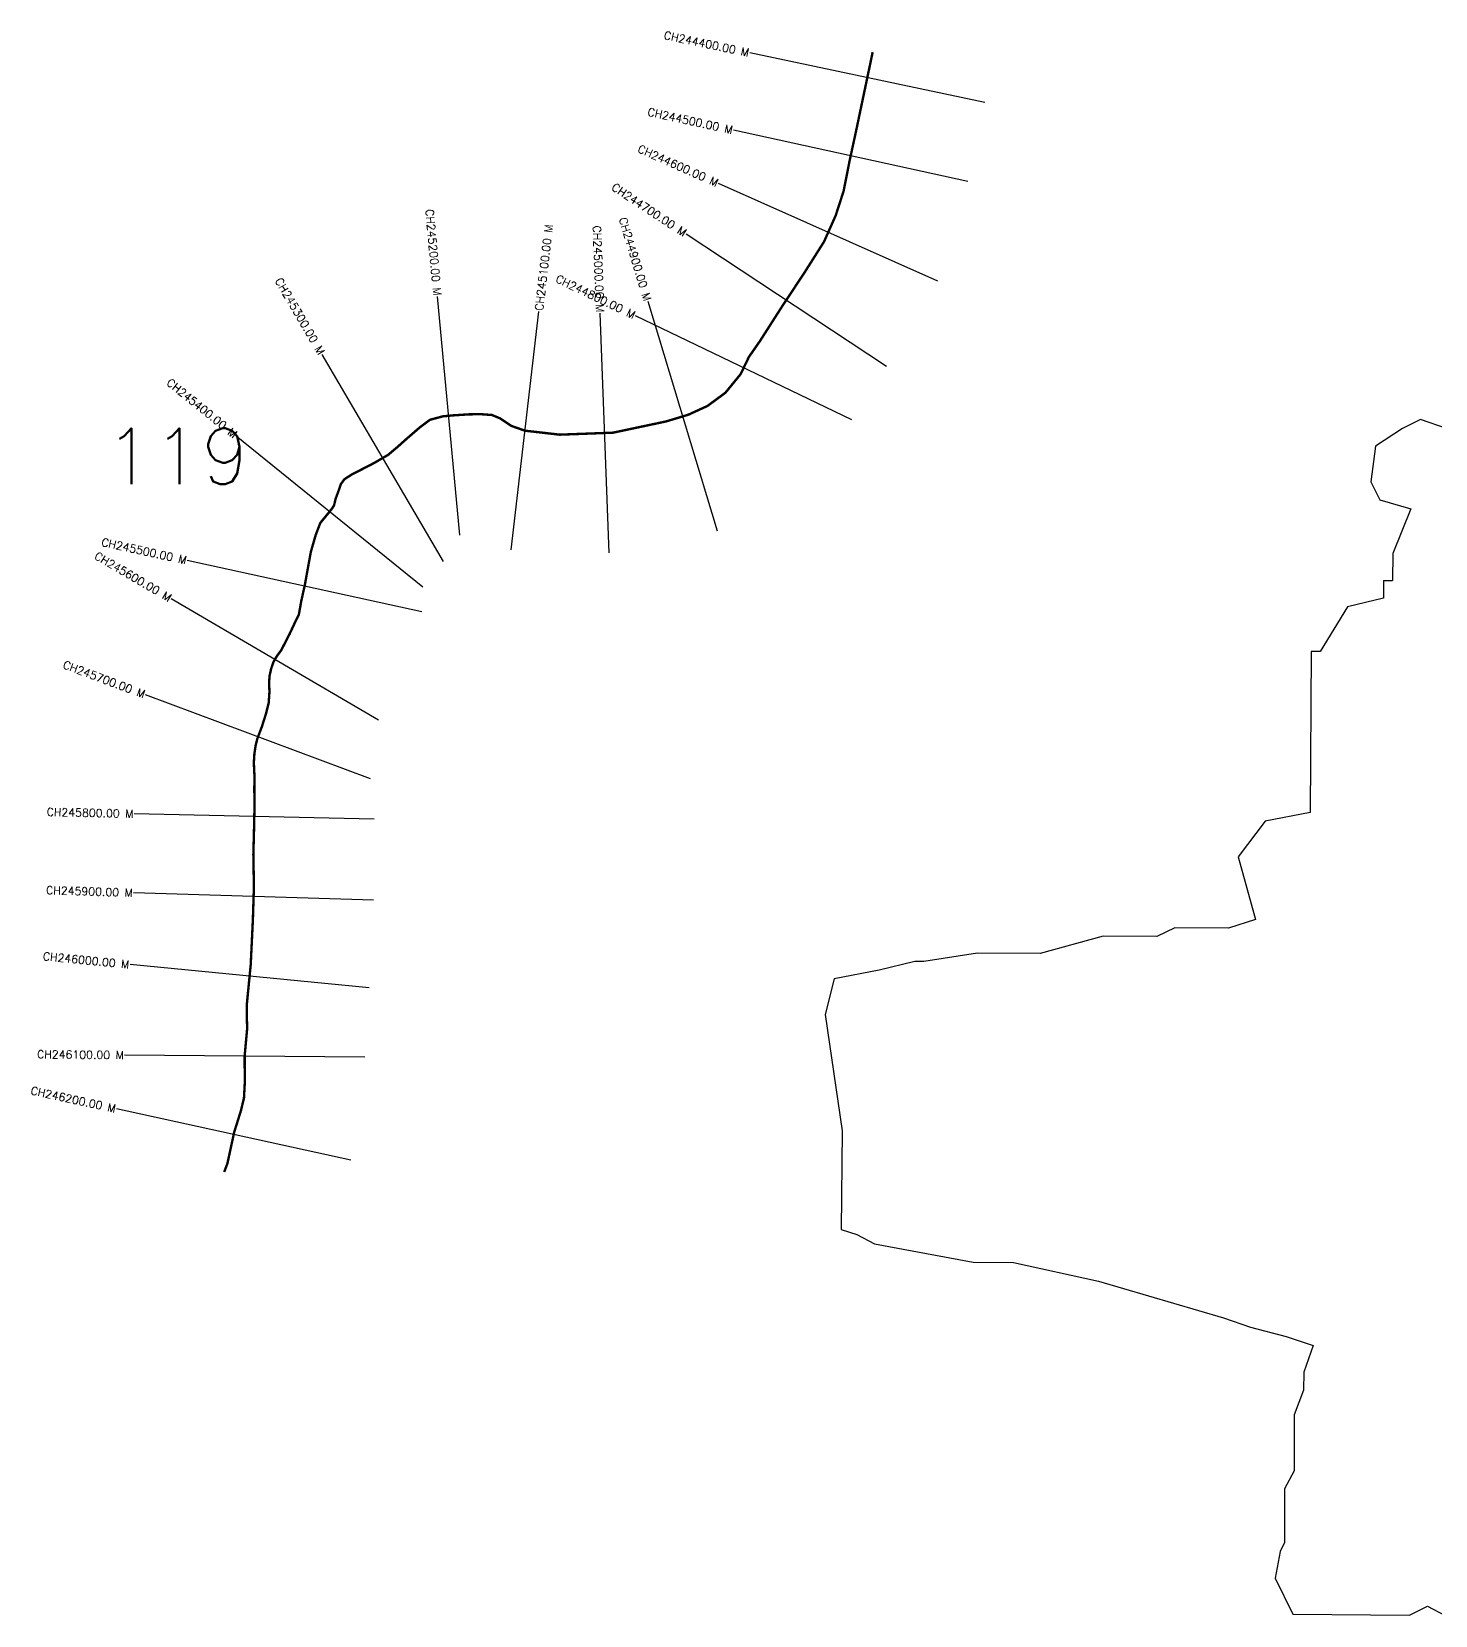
# Model space of a CAD drawing. Header units: metres. Extents: x 278472 to 282426, y 2044685 to 2047644.
# Drawn here: x 278472 to 280226, y 2045664 to 2047644 of the extents above; entities that cross this region are included whole.
import ezdxf
from ezdxf.enums import TextEntityAlignment as Align

# ---------------------------------------------------------------- set-up
doc = ezdxf.new("R2010")
doc.units = ezdxf.units.M
for name, color, linetype in [('CS', 134, 'Continuous'), ('CSMark', 6, 'Continuous'), ('NATURALLY PROTECTED', 3, 'Continuous'), ('village', 3, 'Continuous')]:
    doc.layers.add(name, color=color, linetype=linetype)
doc.styles.get("Standard").update_dxf_attribs({"font": 'simplex.shx'})

msp = doc.modelspace()

# ---------------------------------------------------------------- linework, layer by layer
at = {"color": 6, "flags": 128}
msp.add_lwpolyline([(280160.8, 2046957.6), (280172, 2046957.6)], dxfattribs=at)
at = {"layer": 'CS'}
for p, q in [((279662.6, 2047555.2), (279369, 2047616.9)), ((279641.5, 2047456.2), (279348.5, 2047520.3)), ((279604.1, 2047331.7), (279329.9, 2047453.6)), ((279539.6, 2047225.1), (279289.3, 2047390.5)), ((279006.8, 2047014), (278978.9, 2047312.7)), ((279070.7, 2046995.8), (279105.4, 2047293.8)), ((279193.4, 2046992), (279182, 2047291.8)), ((279328.8, 2047019.1), (279241.8, 2047306.2)), ((279496.5, 2047158.2), (279226.1, 2047288.2)), ((278986.1, 2046981.2), (278834.8, 2047240.2)), ((278960.4, 2046949.1), (278727.4, 2047138.1)), ((278959.2, 2046918.2), (278666.1, 2046982.5)), ((278905, 2046783), (278646.1, 2046934.4)), ((278895, 2046709.5), (278614.1, 2046814.6)), ((278899.8, 2046659.4), (278599.9, 2046665.9)), ((278898.9, 2046558.1), (278599.1, 2046567.2)), ((278893.3, 2046448.2), (278594.7, 2046477.4)), ((278887.9, 2046361.9), (278587.9, 2046364.4)), ((278870.7, 2046232.9), (278577.6, 2046297))]:
    msp.add_line(p, q, dxfattribs=at)
at = {"layer": 'NATURALLY PROTECTED', "const_width": 3, "flags": 128}
msp.add_lwpolyline([(279522.5, 2047617.9), (279502, 2047520.4), (279493.6, 2047481.7), (279486.2, 2047444.2), (279476.3, 2047413.7), (279461.8, 2047381.1), (279437.9, 2047343.3), (279408.5, 2047298.8), (279381.6, 2047256.7), (279367.9, 2047237), (279357.5, 2047215.4), (279338.5, 2047192.2), (279316.1, 2047175.7), (279292.1, 2047164.7), (279264.2, 2047156.3), (279198.2, 2047142.3), (279131.5, 2047139.8), (279088, 2047144.8), (279071.2, 2047150.7), (279056.9, 2047160.2), (279046.8, 2047164.4), (279032.8, 2047165.4), (279018, 2047165.2), (278997.9, 2047163.9), (278985.4, 2047162.7), (278969.4, 2047158.4), (278956.8, 2047149), (278939.7, 2047134.2), (278928.4, 2047124.1), (278917.1, 2047114.6), (278899.8, 2047104.5), (278871.3, 2047089.8), (278862.4, 2047084), (278858.1, 2047078.1), (278855.2, 2047069.7), (278851.5, 2047059.7), (278849.6, 2047051.7), (278847.3, 2047047.8), (278839.3, 2047037.9), (278832.4, 2047029.6), (278826.6, 2047014.4), (278820.5, 2046993.2), (278813.2, 2046952.9), (278808.5, 2046931.5), (278805.6, 2046915.1), (278800.6, 2046904.9), (278794.2, 2046891.1), (278783.6, 2046870.5), (278778.1, 2046863), (278773.8, 2046855.7), (278771, 2046847.5), (278768.9, 2046838.2), (278768.4, 2046829.6), (278768.8, 2046818.4), (278767.9, 2046804.6), (278764.3, 2046790.4), (278759.3, 2046774.7), (278753.6, 2046759.6), (278751.4, 2046750.6), (278750, 2046741), (278749.3, 2046729.8), (278750.1, 2046712.6), (278749.9, 2046695.7), (278750.2, 2046677.8), (278749.6, 2046648.8), (278748.7, 2046614.9), (278749.4, 2046574.6), (278748.1, 2046533.3), (278745.4, 2046477.2), (278740.7, 2046429.3), (278740.4, 2046416), (278741, 2046397.8), (278738.4, 2046369.6), (278737.9, 2046364.2), (278737.8, 2046351.7), (278738.2, 2046333.5), (278737, 2046310.8), (278733.1, 2046294.6), (278724.8, 2046268.1), (278716.3, 2046228.9), (278712.3, 2046218.2)], dxfattribs=at)
at = {"layer": 'village', "color": 6}
for points in [[(280240.6, 2047147.2), (280207.1, 2047158.6), (280184.7, 2047147.6), (280150.9, 2047125.5), (280145, 2047080.8), (280156, 2047058.4), (280195.1, 2047046.9), (280172.3, 2046991.1), (280172, 2046957.6)], [(280160.8, 2046957.6), (280160.6, 2046935.3), (280115.8, 2046924.4), (280081.8, 2046868.8), (280070.6, 2046868.9), (280069, 2046667.6), (280013, 2046656.8), (279979.1, 2046612.3), (280000.8, 2046533.9), (279967.2, 2046523), (279900.1, 2046523.5), (279877.6, 2046512.5), (279810.5, 2046513), (279732, 2046491.3), (279653.7, 2046491.9), (279586.5, 2046481.3), (279575.3, 2046481.3), (279530.5, 2046470.5), (279474.5, 2046459.8), (279463, 2046415.1), (279484.2, 2046269.5), (279483.2, 2046146.5), (279502.6, 2046140), (279524.9, 2046128.6), (279647.9, 2046105.3), (279698.3, 2046104.9), (279804.5, 2046081.7), (279960.9, 2046035.7), (279994.4, 2046024.3), (280039.1, 2046012.7), (280072.7, 2046001.3), (280061.2, 2045967.8), (280061, 2045945.4), (280049.1, 2045914.6), (280049.1, 2045844.7), (280037.2, 2045822.3), (280037.2, 2045755.2), (280031.5, 2045744), (280025.6, 2045710.5), (280047.7, 2045665.5), (280193.3, 2045664.4), (280215.7, 2045675.4), (280238, 2045664)]]:
    msp.add_lwpolyline(points, dxfattribs=at)

# ---------------------------------------------------------------- texts
at = {"insert": (278563.4, 2047147.8), "char_height": 70, "attachment_point": 1}
msp.add_mtext_dynamic_manual_height_columns('119', width=95.172, gutter_width=1, heights=[0], dxfattribs=at)
at = {"layer": 'CSMark'}
for s, rotation, p in [('CH244400.00 M', 348.1309, (279368.1, 2047617.1)), ('CH244500.00 M', 347.6736, (279347.5, 2047520.5)), ('CH244600.00 M', 336.0342, (279329, 2047454)), ('CH244700.00 M', 326.5394, (279288.5, 2047391)), ('CH245200.00 M', 275.33, (278978.8, 2047313.7)), ('CH245000.00 M', 272.1738, (279182, 2047292.8)), ('CH244900.00 M', 286.8511, (279241.5, 2047307.2)), ('CH245300.00 M', 300.2872, (278834.3, 2047241.1)), ('CH244800.00 M', 334.3134, (279225.2, 2047288.7)), ('CH245400.00 M', 320.9607, (278726.6, 2047138.7)), ('CH245500.00 M', 347.6319, (278665.2, 2046982.7)), ('CH245600.00 M', 329.6836, (278645.2, 2046934.9)), ('CH245700.00 M', 339.4806, (278613.1, 2046815)), ('CH245800.00 M', 358.755, (278598.9, 2046665.9)), ('CH245900.00 M', 358.2669, (278598.1, 2046567.2)), ('CH246000.00 M', 354.4014, (278593.7, 2046477.5)), ('CH246100.00 M', 359.5219, (278586.9, 2046364.4)), ('CH246200.00 M', 347.6697, (278576.7, 2046297.2))]:
    msp.add_text(s, height=10, rotation=rotation, dxfattribs=at).set_placement(p, align=Align.MIDDLE_RIGHT)
msp.add_text('CH245100.00 M', height=10, rotation=83.3577, dxfattribs=at).set_placement((279105.5, 2047294.8), align=Align.MIDDLE_LEFT)

doc.saveas('drawing.dxf')
